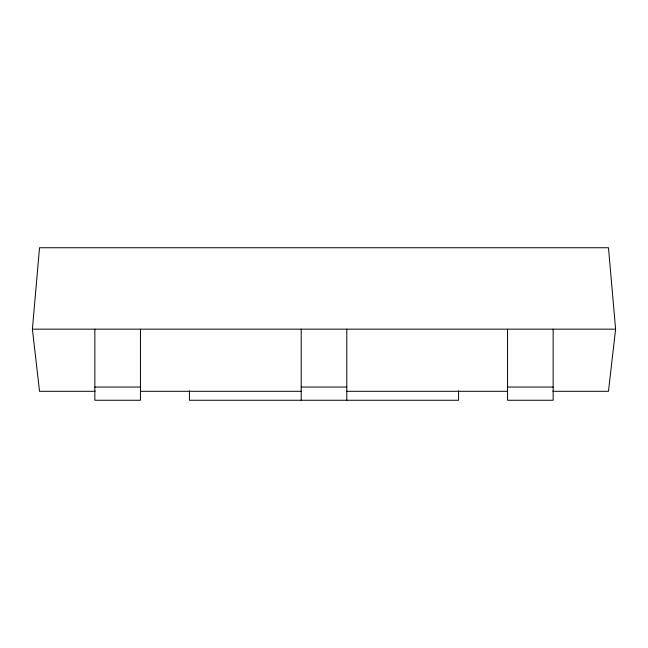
<?xml version="1.0" encoding="UTF-8"?>
<svg xmlns="http://www.w3.org/2000/svg" width="648" height="648" viewBox="0 0 648 648"><rect width="100%" height="100%" fill="white"/><g stroke="black" fill="none" stroke-linecap="round" stroke-linejoin="round"><path stroke-width="0.97" d="M95.207 391.295L39.52 391.295L32.4 329.152L39.52 247.739L608.48 247.739L615.6 329.152L608.48 391.295L552.793 391.295M32.4 329.152L615.6 329.152M94.851 387.059L140.43 387.059M301.207 387.059L346.793 387.059M507.57 387.059L553.149 387.059M140.762 391.295L301.725 391.295M346.275 391.295L507.238 391.295M553.149 329.152L553.149 400.262L507.57 400.262L507.57 329.152M458.582 390.833L458.582 400.262L189.418 400.262L189.418 390.833M346.793 329.152L346.793 400.262M301.207 329.152L301.207 400.262M140.43 329.152L140.43 400.262L94.851 400.262L94.851 329.152"/></g></svg>
